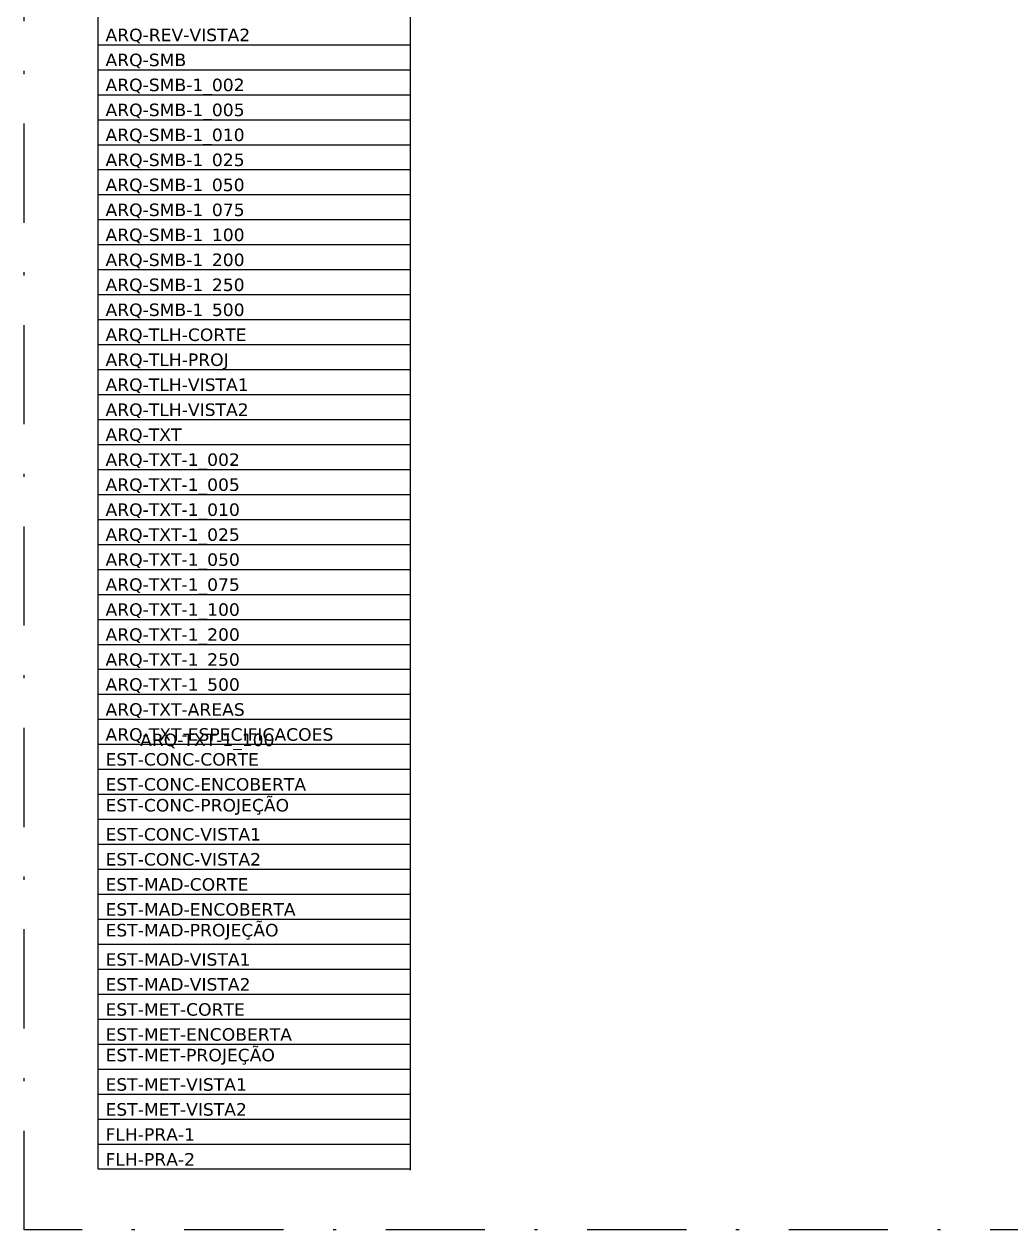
# Model space of a CAD drawing. Extents: x 257.2 to 349.4, y 13.2 to 90.5.
# Drawn here: x 257.24 to 288.83, y 13.23 to 51.84 of the extents above; entities that cross this region are included whole.
import ezdxf

# ---------------------------------------------------------------- set-up
doc = ezdxf.new("R2010")
doc.units = 0
doc.header["$LTSCALE"] = 0.005
for name, pattern in [('CONTINU', [0]), ('DASHDOT', [25.4, 12.7, -6.35, 0, -6.35]), ('TRAÇO-2PTOS_P', [0.625, 0.25, -0.125, 0, -0.125, 0, -0.125])]:
    doc.linetypes.add(name, pattern=pattern)
doc.layers.get('0').update_dxf_attribs({"linetype": 'CONTINUOUS'})
for name, color, linetype in [('A-PAGINACAO', 9, 'CONTINUOUS'), ('ARQ-REV-VISTA2', 30, 'CONTINUOUS'), ('ARQ-SMB', 1, 'CONTINUOUS'), ('ARQ-SMB-1_002', 1, 'CONTINUOUS'), ('ARQ-SMB-1_005', 1, 'CONTINU'), ('ARQ-SMB-1_010', 1, 'CONTINUOUS'), ('ARQ-SMB-1_025', 1, 'CONTINUOUS'), ('ARQ-SMB-1_050', 1, 'CONTINUOUS'), ('ARQ-SMB-1_100', 1, 'CONTINUOUS'), ('ARQ-SMB-1_200', 1, 'CONTINUOUS'), ('ARQ-SMB-1_250', 1, 'CONTINUOUS'), ('ARQ-SMB-1_500', 1, 'CONTINUOUS'), ('ARQ-TLH-CORTE', 4, 'CONTINUOUS'), ('ARQ-TLH-PROJ', 8, 'TRAÇO-2PTOS_P'), ('ARQ-TLH-VISTA1', 2, 'CONTINUOUS'), ('ARQ-TLH-VISTA2', 1, 'CONTINUOUS'), ('ARQ-TXT', 2, 'CONTINUOUS'), ('ARQ-TXT-1_002', 2, 'CONTINUOUS'), ('ARQ-TXT-1_005', 2, 'CONTINUOUS'), ('ARQ-TXT-1_010', 2, 'CONTINUOUS'), ('ARQ-TXT-1_025', 6, 'CONTINUOUS'), ('ARQ-TXT-1_050', 2, 'CONTINUOUS'), ('ARQ-TXT-1_075', 2, 'CONTINUOUS'), ('ARQ-TXT-1_100', 2, 'CONTINUOUS'), ('ARQ-TXT-1_200', 2, 'CONTINUOUS'), ('ARQ-TXT-1_250', 2, 'CONTINUOUS'), ('ARQ-TXT-1_500', 2, 'CONTINUOUS'), ('ARQ-TXT-AREAS', 2, 'CONTINUOUS'), ('ARQ-TXT-ESPECIFICACOES', 2, 'CONTINUOUS'), ('EST-CONC-CORTE', 6, 'CONTINUOUS'), ('EST-CONC-ENCOBERTA', 9, 'CONTINUOUS'), ('EST-CONC-PROJEÇÃO', 252, 'CONTINUOUS'), ('EST-CONC-VISTA1', 3, 'CONTINUOUS'), ('EST-CONC-VISTA2', 2, 'CONTINUOUS'), ('EST-MAD-CORTE', 4, 'CONTINUOUS'), ('EST-MAD-ENCOBERTA', 9, 'CONTINUOUS'), ('EST-MAD-PROJEÇÃO', 251, 'CONTINUOUS'), ('EST-MAD-VISTA1', 2, 'CONTINUOUS'), ('EST-MAD-VISTA2', 1, 'CONTINUOUS'), ('EST-MET-CORTE', 5, 'CONTINUOUS'), ('EST-MET-ENCOBERTA', 9, 'CONTINUOUS'), ('EST-MET-PROJEÇÃO', 253, 'CONTINUOUS'), ('EST-MET-VISTA1', 1, 'CONTINUOUS'), ('EST-MET-VISTA2', 8, 'CONTINUOUS'), ('FLH-PRA-01', 1, 'CONTINUOUS'), ('FLH-PRA-02', 6, 'CONTINUOUS')]:
    doc.layers.add(name, color=color, linetype=linetype)
doc.styles.get("Standard").update_dxf_attribs({"font": 'simplex.shx'})

msp = doc.modelspace()

# ---------------------------------------------------------------- hatches: boundary and pattern name
at = {"layer": 'A-PAGINACAO', "linetype": 'Continuous'}
h = msp.add_hatch(dxfattribs=at)
h.set_pattern_fill('EARTH', color=256, scale=0.02, angle=45)
h.set_pattern_definition([(45, (105.69376, -79.13769), (1e-17, 0.17960512), [0.127, -0.127]), (45, (105.66008, -79.10402), (1e-17, 0.17960512), [0.127, -0.127]), (45, (105.62641, -79.07034), (1e-17, 0.17960512), [0.127, -0.127]), (135, (105.62641, -79.04789), (-0.17960512, 1e-17), [0.127, -0.127]), (135, (105.66008, -79.01421), (-0.17960512, 1e-17), [0.127, -0.127]), (135, (105.69376, -78.98054), (-0.17960512, 1e-17), [0.127, -0.127])])
h.paths.add_polyline_path([(292.138, 71.652), (292.367, 71.652), (292.367, 71.762), (292.138, 71.762)], flags=9)
h.paths.add_polyline_path([(294.946, 66.212), (295.194, 66.212), (295.194, 66.612), (294.946, 66.612)], flags=9)
h.paths.add_polyline_path([(295.351, 66.212), (295.598, 66.212), (295.598, 66.611), (295.351, 66.611)], flags=9)
h.paths.add_polyline_path([(289.5, 70.228), (289.784, 70.228), (289.784, 70.374), (289.5, 70.374)], flags=9)
h.paths.add_polyline_path([(294.863, 60.302), (295.111, 60.302), (295.111, 60.702), (294.863, 60.702)], flags=9)
h.paths.add_polyline_path([(291.627, 62.185), (292.599, 62.185), (292.599, 62.537), (291.627, 62.537)], flags=9)
h.paths.add_polyline_path([(292.027, 61.85), (292.201, 61.85), (292.201, 62.131), (292.027, 62.131)], flags=9)
h.paths.add_polyline_path([(289.5, 69.213), (289.791, 69.213), (289.791, 69.356), (289.5, 69.356)], flags=9)
h.paths.add_polyline_path([(289.689, 70.652), (289.973, 70.652), (289.973, 70.797), (289.689, 70.797)], flags=9)
h.paths.add_polyline_path([(291.82, 73.931), (292.068, 73.931), (292.068, 74.33), (291.82, 74.33)], flags=9)
h.paths.add_polyline_path([(291.754, 73.689), (292.279, 73.689), (292.279, 73.887), (291.754, 73.887)], flags=9)
h.paths.add_polyline_path([(292.241, 75.577), (292.942, 75.577), (292.942, 75.805), (292.241, 75.805)], flags=9)
h.paths.add_polyline_path([(290.812, 75.576), (291.485, 75.576), (291.485, 75.804), (290.812, 75.804)], flags=9)
h.paths.add_polyline_path([(286.5, 68.478), (286.5, 69.397), (286.237, 69.397), (286.237, 68.478)], flags=9)
h.paths.add_polyline_path([(286.564, 68.975), (286.564, 68.902), (286.877, 68.902), (286.877, 68.975)], flags=9)
h.paths.add_polyline_path([(294.548, 73.805), (295.466, 73.805), (295.466, 74.069), (294.548, 74.069)], flags=9)
h.paths.add_polyline_path([(295.039, 73.783), (294.968, 73.783), (294.968, 73.464), (295.039, 73.464)], flags=9)
h.paths.add_polyline_path([(294.548, 59.048), (295.466, 59.048), (295.466, 59.311), (294.548, 59.311)], flags=9)
h.paths.add_polyline_path([(295.03, 59.703), (294.957, 59.703), (294.957, 59.39), (295.03, 59.39)], flags=9)
h.paths.add_polyline_path([(292.757, 67.904), (293.003, 67.904), (293.003, 68.014), (292.757, 68.014)], flags=9)
h.paths.add_polyline_path([(292.756, 69.21), (293.002, 69.21), (293.002, 69.32), (292.756, 69.32)], flags=9)
h.paths.add_polyline_path([(294.184, 69.791), (294.43, 69.791), (294.43, 69.901), (294.184, 69.901)], flags=9)
h.paths.add_polyline_path([(295.485, 69.784), (295.731, 69.784), (295.731, 69.894), (295.485, 69.894)], flags=9)
h.paths.add_polyline_path([(296.911, 66.131), (297.157, 66.131), (297.157, 66.241), (296.911, 66.241)], flags=9)
h.paths.add_polyline_path([(290.66, 65.235), (290.907, 65.235), (290.907, 65.347), (290.66, 65.347)], flags=9)
h.paths.add_polyline_path([(290.383, 71.863), (290.63, 71.863), (290.63, 71.975), (290.383, 71.975)], flags=9)
h.paths.add_polyline_path([(293.746, 71.863), (293.993, 71.863), (293.993, 71.975), (293.746, 71.975)], flags=9)
h.paths.add_polyline_path([(295.921, 71.863), (296.168, 71.863), (296.168, 71.975), (295.921, 71.975)], flags=9)
h.paths.add_polyline_path([(298.934, 71.863), (299.18, 71.863), (299.18, 71.975), (298.934, 71.975)], flags=9)
h.paths.add_polyline_path([(302.934, 71.863), (303.18, 71.863), (303.18, 71.975), (302.934, 71.975)], flags=9)
h.paths.add_polyline_path([(298.934, 65.237), (299.18, 65.237), (299.18, 65.349), (298.934, 65.349)], flags=9)
h.paths.add_polyline_path([(302.934, 65.237), (303.18, 65.237), (303.18, 65.349), (302.934, 65.349)], flags=9)
h.paths.add_polyline_path([(287.782, 72.56), (289.277, 72.56), (289.277, 72.729), (287.782, 72.729)], flags=9)
h.paths.add_polyline_path([(295.803, 65.599), (296.919, 65.599), (296.919, 65.768), (295.803, 65.768)], flags=9)
h.paths.add_polyline_path([(304.653, 64.463), (306.148, 64.463), (306.148, 64.632), (304.653, 64.632)], flags=9)
h.paths.add_polyline_path([(291.905, 61.555), (292.324, 61.555), (292.324, 61.754), (291.905, 61.754)], flags=9)
h.paths.add_polyline_path([(292.527, 63.622), (293.052, 63.622), (293.052, 63.821), (292.527, 63.821)], flags=9)
h.paths.add_polyline_path([(294.809, 60.061), (295.333, 60.061), (295.333, 60.26), (294.809, 60.26)], flags=9)
h.paths.add_polyline_path([(295.804, 69.119), (296.92, 69.119), (296.92, 69.289), (295.804, 69.289)], flags=9)
h.paths.add_polyline_path([(294.572, 66.212), (294.819, 66.212), (294.819, 66.611), (294.572, 66.611)], flags=9)
h.paths.add_polyline_path([(294.818, 66.804), (295.343, 66.804), (295.343, 67.003), (294.818, 67.003)], flags=9)
h.paths.add_polyline_path([(294.13, 66.967), (296.176, 66.967), (296.176, 67.604), (294.13, 67.604)], flags=9)
h.paths.add_polyline_path([(294.514, 69.957), (294.762, 69.957), (294.762, 70.357), (294.514, 70.357)], flags=9)
h.paths.add_polyline_path([(294.137, 69.929), (294.385, 69.929), (294.385, 70.329), (294.137, 70.329)], flags=9)
h.paths.add_polyline_path([(293.759, 69.961), (294.007, 69.961), (294.007, 70.361), (293.759, 70.361)], flags=9)
h.paths.add_polyline_path([(293.872, 70.473), (294.397, 70.473), (294.397, 70.672), (293.872, 70.672)], flags=9)
h.paths.add_polyline_path([(293.008, 70.663), (294.285, 70.663), (294.285, 71.3), (293.008, 71.3)], flags=9)
h.paths.add_polyline_path([(296.055, 69.957), (296.303, 69.957), (296.303, 70.357), (296.055, 70.357)], flags=9)
h.paths.add_polyline_path([(295.681, 69.929), (295.929, 69.929), (295.929, 70.329), (295.681, 70.329)], flags=9)
h.paths.add_polyline_path([(295.3, 69.961), (295.548, 69.961), (295.548, 70.361), (295.3, 70.361)], flags=9)
h.paths.add_polyline_path([(295.64, 70.469), (296.164, 70.469), (296.164, 70.668), (295.64, 70.668)], flags=9)
h.paths.add_polyline_path([(295.578, 70.605), (297.041, 70.605), (297.041, 71.242), (295.578, 71.242)], flags=9)
h.paths.add_polyline_path([(291.123, 66.22), (291.37, 66.22), (291.37, 66.62), (291.123, 66.62)], flags=9)
h.paths.add_polyline_path([(290.727, 66.192), (290.975, 66.192), (290.975, 66.592), (290.727, 66.592)], flags=9)
h.paths.add_polyline_path([(290.364, 66.224), (290.612, 66.224), (290.612, 66.624), (290.364, 66.624)], flags=9)
h.paths.add_polyline_path([(290.611, 66.817), (291.136, 66.817), (291.136, 67.015), (290.611, 67.015)], flags=9)
h.paths.add_polyline_path([(290.004, 67.002), (292.076, 67.002), (292.076, 67.639), (290.004, 67.639)], flags=9)
h.paths.add_polyline_path([(291.229, 69.449), (291.477, 69.449), (291.477, 69.849), (291.229, 69.849)], flags=9)
h.paths.add_polyline_path([(290.864, 69.421), (291.111, 69.421), (291.111, 69.821), (290.864, 69.821)], flags=9)
h.paths.add_polyline_path([(290.482, 69.453), (290.73, 69.453), (290.73, 69.853), (290.482, 69.853)], flags=9)
h.paths.add_polyline_path([(290.726, 70.046), (291.25, 70.046), (291.25, 70.245), (290.726, 70.245)], flags=9)
h.paths.add_polyline_path([(290.378, 70.263), (291.537, 70.263), (291.537, 70.9), (290.378, 70.9)], flags=9)
h.paths.add_polyline_path([(301.141, 68.236), (301.388, 68.236), (301.388, 68.635), (301.141, 68.635)], flags=9)
h.paths.add_polyline_path([(300.745, 68.208), (300.993, 68.208), (300.993, 68.607), (300.745, 68.607)], flags=9)
h.paths.add_polyline_path([(300.382, 68.24), (300.63, 68.24), (300.63, 68.639), (300.382, 68.639)], flags=9)
h.paths.add_polyline_path([(300.629, 68.832), (301.154, 68.832), (301.154, 69.031), (300.629, 69.031)], flags=9)
h.paths.add_polyline_path([(299.949, 69.035), (301.73, 69.035), (301.73, 69.672), (299.949, 69.672)], flags=9)
h.paths.add_polyline_path([(270.257, 75.834), (271.938, 75.834), (271.938, 75.959), (270.257, 75.959)], flags=9)
h.paths.add_polyline_path([(270.453, 41.551), (272.134, 41.551), (272.134, 41.675), (270.453, 41.675)], flags=9)
h.paths.add_polyline_path([(285.601, 59.676), (288.613, 59.676), (288.613, 59.909), (285.601, 59.909)], flags=9)
h.paths.add_polyline_path([(287.016, 67.752), (286.873, 67.752), (286.873, 67.958), (287.016, 67.958)], flags=9)
h.paths.add_polyline_path([(306.876, 67.777), (307.031, 67.777), (307.031, 68), (306.876, 68)], flags=9)
h.paths.add_polyline_path([(296, 73.271), (296.143, 73.271), (296.143, 73.477), (296, 73.477)], flags=9)
h.paths.add_polyline_path([(296, 62.038), (296.143, 62.038), (296.143, 62.244), (296, 62.244)], flags=9)
h.paths.add_polyline_path([(301.087, 73.466), (301.238, 73.466), (301.238, 73.26), (301.087, 73.26)], flags=9)
h.paths.add_polyline_path([(301.087, 63.815), (301.238, 63.815), (301.238, 64.021), (301.087, 64.021)], flags=9)
h.paths.add_polyline_path([(294.932, 63.178), (294.932, 63.617), (294.82, 63.617), (294.82, 63.178)], flags=9)
h.paths.add_polyline_path([(295.803, 64.149), (296.919, 64.149), (296.919, 64.318), (295.803, 64.318)], flags=9)
h.paths.add_polyline_path([(294.158, 68.309), (295.654, 68.309), (295.654, 68.483), (294.158, 68.483)], flags=9)
h.paths.add_polyline_path([(305.347, 72.247), (305.92, 72.247), (305.92, 72.393), (305.347, 72.393)], flags=9)
h.paths.add_polyline_path([(288.093, 64.906), (288.666, 64.906), (288.666, 65.053), (288.093, 65.053)], flags=9)
h.paths.add_polyline_path([(290.385, 33.417), (290.385, 32.517), (299.579, 32.517), (299.579, 33.417), (298.614, 33.417), (298.614, 32.567), (298.414, 32.567), (298.414, 33.417), (296.614, 33.417), (296.614, 32.567), (296.414, 32.567), (296.414, 33.417), (293.514, 33.417), (293.514, 32.567), (293.314, 32.567), (293.314, 33.417), (291.514, 33.417), (291.514, 32.567), (291.314, 32.567), (291.314, 33.417)])
h = msp.add_hatch(dxfattribs=at)
h.set_pattern_fill('EARTH', color=256, scale=0.02, angle=45)
h.set_pattern_definition([(45, (105.69376, -82.94615), (1e-17, 0.17960512), [0.127, -0.127]), (45, (105.66008, -82.91248), (1e-17, 0.17960512), [0.127, -0.127]), (45, (105.62641, -82.8788), (1e-17, 0.17960512), [0.127, -0.127]), (135, (105.62641, -82.85635), (-0.17960512, 1e-17), [0.127, -0.127]), (135, (105.66008, -82.82267), (-0.17960512, 1e-17), [0.127, -0.127]), (135, (105.69376, -82.789), (-0.17960512, 1e-17), [0.127, -0.127])])
h.paths.add_polyline_path([(292.138, 67.843), (292.367, 67.843), (292.367, 67.953), (292.138, 67.953)], flags=9)
h.paths.add_polyline_path([(294.946, 62.404), (295.194, 62.404), (295.194, 62.804), (294.946, 62.804)], flags=9)
h.paths.add_polyline_path([(295.351, 62.403), (295.598, 62.403), (295.598, 62.803), (295.351, 62.803)], flags=9)
h.paths.add_polyline_path([(289.5, 66.42), (289.784, 66.42), (289.784, 66.565), (289.5, 66.565)], flags=9)
h.paths.add_polyline_path([(294.863, 56.494), (295.111, 56.494), (295.111, 56.893), (294.863, 56.893)], flags=9)
h.paths.add_polyline_path([(291.627, 58.376), (292.599, 58.376), (292.599, 58.728), (291.627, 58.728)], flags=9)
h.paths.add_polyline_path([(292.027, 58.042), (292.201, 58.042), (292.201, 58.323), (292.027, 58.323)], flags=9)
h.paths.add_polyline_path([(289.5, 65.405), (289.791, 65.405), (289.791, 65.548), (289.5, 65.548)], flags=9)
h.paths.add_polyline_path([(289.689, 66.844), (289.973, 66.844), (289.973, 66.989), (289.689, 66.989)], flags=9)
h.paths.add_polyline_path([(291.82, 70.122), (292.068, 70.122), (292.068, 70.522), (291.82, 70.522)], flags=9)
h.paths.add_polyline_path([(291.754, 69.88), (292.279, 69.88), (292.279, 70.079), (291.754, 70.079)], flags=9)
h.paths.add_polyline_path([(292.241, 71.769), (292.942, 71.769), (292.942, 71.996), (292.241, 71.996)], flags=9)
h.paths.add_polyline_path([(290.812, 71.768), (291.485, 71.768), (291.485, 71.995), (290.812, 71.995)], flags=9)
h.paths.add_polyline_path([(286.5, 64.669), (286.5, 65.588), (286.237, 65.588), (286.237, 64.669)], flags=9)
h.paths.add_polyline_path([(286.564, 65.167), (286.564, 65.093), (286.877, 65.093), (286.877, 65.167)], flags=9)
h.paths.add_polyline_path([(294.548, 69.996), (295.466, 69.996), (295.466, 70.26), (294.548, 70.26)], flags=9)
h.paths.add_polyline_path([(295.039, 69.975), (294.968, 69.975), (294.968, 69.656), (295.039, 69.656)], flags=9)
h.paths.add_polyline_path([(294.548, 55.239), (295.466, 55.239), (295.466, 55.503), (294.548, 55.503)], flags=9)
h.paths.add_polyline_path([(295.03, 55.895), (294.957, 55.895), (294.957, 55.582), (295.03, 55.582)], flags=9)
h.paths.add_polyline_path([(292.757, 64.096), (293.003, 64.096), (293.003, 64.206), (292.757, 64.206)], flags=9)
h.paths.add_polyline_path([(292.756, 65.402), (293.002, 65.402), (293.002, 65.512), (292.756, 65.512)], flags=9)
h.paths.add_polyline_path([(294.184, 65.982), (294.43, 65.982), (294.43, 66.092), (294.184, 66.092)], flags=9)
h.paths.add_polyline_path([(295.485, 65.976), (295.731, 65.976), (295.731, 66.086), (295.485, 66.086)], flags=9)
h.paths.add_polyline_path([(296.911, 62.322), (297.157, 62.322), (297.157, 62.432), (296.911, 62.432)], flags=9)
h.paths.add_polyline_path([(290.66, 61.427), (290.907, 61.427), (290.907, 61.539), (290.66, 61.539)], flags=9)
h.paths.add_polyline_path([(290.383, 68.055), (290.63, 68.055), (290.63, 68.166), (290.383, 68.166)], flags=9)
h.paths.add_polyline_path([(293.746, 68.055), (293.993, 68.055), (293.993, 68.166), (293.746, 68.166)], flags=9)
h.paths.add_polyline_path([(295.921, 68.055), (296.168, 68.055), (296.168, 68.166), (295.921, 68.166)], flags=9)
h.paths.add_polyline_path([(298.934, 68.055), (299.18, 68.055), (299.18, 68.166), (298.934, 68.166)], flags=9)
h.paths.add_polyline_path([(302.934, 68.055), (303.18, 68.055), (303.18, 68.166), (302.934, 68.166)], flags=9)
h.paths.add_polyline_path([(298.934, 61.429), (299.18, 61.429), (299.18, 61.54), (298.934, 61.54)], flags=9)
h.paths.add_polyline_path([(302.934, 61.429), (303.18, 61.429), (303.18, 61.54), (302.934, 61.54)], flags=9)
h.paths.add_polyline_path([(287.782, 68.751), (289.277, 68.751), (289.277, 68.921), (287.782, 68.921)], flags=9)
h.paths.add_polyline_path([(295.803, 61.79), (296.919, 61.79), (296.919, 61.96), (295.803, 61.96)], flags=9)
h.paths.add_polyline_path([(304.653, 60.655), (306.148, 60.655), (306.148, 60.824), (304.653, 60.824)], flags=9)
h.paths.add_polyline_path([(291.905, 57.746), (292.324, 57.746), (292.324, 57.945), (291.905, 57.945)], flags=9)
h.paths.add_polyline_path([(292.527, 59.814), (293.052, 59.814), (293.052, 60.013), (292.527, 60.013)], flags=9)
h.paths.add_polyline_path([(294.809, 56.253), (295.333, 56.253), (295.333, 56.451), (294.809, 56.451)], flags=9)
h.paths.add_polyline_path([(295.804, 65.311), (296.92, 65.311), (296.92, 65.48), (295.804, 65.48)], flags=9)
h.paths.add_polyline_path([(294.572, 62.403), (294.819, 62.403), (294.819, 62.803), (294.572, 62.803)], flags=9)
h.paths.add_polyline_path([(294.818, 62.996), (295.343, 62.996), (295.343, 63.195), (294.818, 63.195)], flags=9)
h.paths.add_polyline_path([(294.13, 63.159), (296.176, 63.159), (296.176, 63.796), (294.13, 63.796)], flags=9)
h.paths.add_polyline_path([(294.514, 66.149), (294.762, 66.149), (294.762, 66.548), (294.514, 66.548)], flags=9)
h.paths.add_polyline_path([(294.137, 66.12), (294.385, 66.12), (294.385, 66.52), (294.137, 66.52)], flags=9)
h.paths.add_polyline_path([(293.759, 66.152), (294.007, 66.152), (294.007, 66.552), (293.759, 66.552)], flags=9)
h.paths.add_polyline_path([(293.872, 66.665), (294.397, 66.665), (294.397, 66.864), (293.872, 66.864)], flags=9)
h.paths.add_polyline_path([(293.008, 66.855), (294.285, 66.855), (294.285, 67.492), (293.008, 67.492)], flags=9)
h.paths.add_polyline_path([(296.055, 66.149), (296.303, 66.149), (296.303, 66.548), (296.055, 66.548)], flags=9)
h.paths.add_polyline_path([(295.681, 66.12), (295.929, 66.12), (295.929, 66.52), (295.681, 66.52)], flags=9)
h.paths.add_polyline_path([(295.3, 66.152), (295.548, 66.152), (295.548, 66.552), (295.3, 66.552)], flags=9)
h.paths.add_polyline_path([(295.64, 66.661), (296.164, 66.661), (296.164, 66.86), (295.64, 66.86)], flags=9)
h.paths.add_polyline_path([(295.578, 66.796), (297.041, 66.796), (297.041, 67.433), (295.578, 67.433)], flags=9)
h.paths.add_polyline_path([(291.123, 62.412), (291.37, 62.412), (291.37, 62.811), (291.123, 62.811)], flags=9)
h.paths.add_polyline_path([(290.727, 62.383), (290.975, 62.383), (290.975, 62.783), (290.727, 62.783)], flags=9)
h.paths.add_polyline_path([(290.364, 62.415), (290.612, 62.415), (290.612, 62.815), (290.364, 62.815)], flags=9)
h.paths.add_polyline_path([(290.611, 63.008), (291.136, 63.008), (291.136, 63.207), (290.611, 63.207)], flags=9)
h.paths.add_polyline_path([(290.004, 63.194), (292.076, 63.194), (292.076, 63.831), (290.004, 63.831)], flags=9)
h.paths.add_polyline_path([(291.229, 65.641), (291.477, 65.641), (291.477, 66.041), (291.229, 66.041)], flags=9)
h.paths.add_polyline_path([(290.864, 65.613), (291.111, 65.613), (291.111, 66.013), (290.864, 66.013)], flags=9)
h.paths.add_polyline_path([(290.482, 65.645), (290.73, 65.645), (290.73, 66.045), (290.482, 66.045)], flags=9)
h.paths.add_polyline_path([(290.726, 66.238), (291.25, 66.238), (291.25, 66.436), (290.726, 66.436)], flags=9)
h.paths.add_polyline_path([(290.378, 66.454), (291.537, 66.454), (291.537, 67.091), (290.378, 67.091)], flags=9)
h.paths.add_polyline_path([(301.141, 64.427), (301.388, 64.427), (301.388, 64.827), (301.141, 64.827)], flags=9)
h.paths.add_polyline_path([(300.745, 64.399), (300.993, 64.399), (300.993, 64.799), (300.745, 64.799)], flags=9)
h.paths.add_polyline_path([(300.382, 64.431), (300.63, 64.431), (300.63, 64.831), (300.382, 64.831)], flags=9)
h.paths.add_polyline_path([(300.629, 65.024), (301.154, 65.024), (301.154, 65.222), (300.629, 65.222)], flags=9)
h.paths.add_polyline_path([(299.949, 65.227), (301.73, 65.227), (301.73, 65.864), (299.949, 65.864)], flags=9)
h.paths.add_polyline_path([(270.257, 72.026), (271.938, 72.026), (271.938, 72.15), (270.257, 72.15)], flags=9)
h.paths.add_polyline_path([(270.453, 37.742), (272.134, 37.742), (272.134, 37.866), (270.453, 37.866)], flags=9)
h.paths.add_polyline_path([(285.601, 55.868), (288.613, 55.868), (288.613, 56.101), (285.601, 56.101)], flags=9)
h.paths.add_polyline_path([(287.016, 63.943), (286.873, 63.943), (286.873, 64.149), (287.016, 64.149)], flags=9)
h.paths.add_polyline_path([(306.876, 63.969), (307.031, 63.969), (307.031, 64.191), (306.876, 64.191)], flags=9)
h.paths.add_polyline_path([(296, 69.463), (296.143, 69.463), (296.143, 69.669), (296, 69.669)], flags=9)
h.paths.add_polyline_path([(296, 58.229), (296.143, 58.229), (296.143, 58.436), (296, 58.436)], flags=9)
h.paths.add_polyline_path([(301.087, 69.658), (301.238, 69.658), (301.238, 69.451), (301.087, 69.451)], flags=9)
h.paths.add_polyline_path([(301.087, 60.007), (301.238, 60.007), (301.238, 60.213), (301.087, 60.213)], flags=9)
h.paths.add_polyline_path([(294.932, 59.37), (294.932, 59.809), (294.82, 59.809), (294.82, 59.37)], flags=9)
h.paths.add_polyline_path([(295.803, 60.34), (296.919, 60.34), (296.919, 60.51), (295.803, 60.51)], flags=9)
h.paths.add_polyline_path([(294.158, 64.501), (295.654, 64.501), (295.654, 64.674), (294.158, 64.674)], flags=9)
h.paths.add_polyline_path([(305.347, 68.438), (305.92, 68.438), (305.92, 68.585), (305.347, 68.585)], flags=9)
h.paths.add_polyline_path([(288.093, 61.098), (288.666, 61.098), (288.666, 61.244), (288.093, 61.244)], flags=9)
h.paths.add_polyline_path([(290.385, 29.609), (290.385, 28.709), (299.579, 28.709), (299.579, 29.609), (298.614, 29.609), (298.614, 28.759), (298.414, 28.759), (298.414, 29.609), (296.614, 29.609), (296.614, 28.759), (296.414, 28.759), (296.414, 29.609), (293.514, 29.609), (293.514, 28.759), (293.314, 28.759), (293.314, 29.609), (291.514, 29.609), (291.514, 28.759), (291.314, 28.759), (291.314, 29.609)])

# ---------------------------------------------------------------- linework, layer by layer
at = {"color": 251}
for p, q in [((259.593, 87.177), (259.593, 15.177)), ((269.593, 87.177), (269.593, 15.144)), ((259.593, 51.177), (269.593, 51.177)), ((259.593, 50.377), (269.593, 50.377)), ((259.593, 49.577), (269.593, 49.577)), ((259.593, 48.777), (269.593, 48.777)), ((259.593, 47.977), (269.593, 47.977)), ((259.593, 47.177), (269.593, 47.177)), ((259.593, 46.377), (269.593, 46.377)), ((259.593, 45.577), (269.593, 45.577)), ((259.593, 44.777), (269.593, 44.777)), ((259.593, 43.977), (269.593, 43.977)), ((259.593, 43.177), (269.593, 43.177)), ((259.593, 42.377), (269.593, 42.377)), ((259.593, 41.577), (269.593, 41.577)), ((259.593, 40.777), (269.593, 40.777)), ((259.593, 39.977), (269.593, 39.977)), ((259.593, 39.177), (269.593, 39.177)), ((259.593, 38.377), (269.593, 38.377)), ((259.593, 37.577), (269.593, 37.577)), ((259.593, 36.777), (269.593, 36.777)), ((259.593, 35.977), (269.593, 35.977)), ((259.593, 35.177), (269.593, 35.177)), ((259.593, 34.377), (269.593, 34.377)), ((259.593, 33.577), (269.593, 33.577)), ((259.593, 32.777), (269.593, 32.777)), ((259.593, 31.977), (269.593, 31.977)), ((259.593, 31.177), (269.593, 31.177)), ((259.593, 30.377), (269.593, 30.377)), ((259.593, 29.577), (269.593, 29.577)), ((259.593, 28.777), (269.593, 28.777)), ((259.593, 27.977), (269.593, 27.977)), ((259.593, 27.177), (269.593, 27.177)), ((259.593, 26.377), (269.593, 26.377)), ((259.593, 25.577), (269.593, 25.577)), ((259.593, 24.777), (269.593, 24.777)), ((259.593, 23.977), (269.593, 23.977)), ((259.593, 23.177), (269.593, 23.177)), ((259.593, 22.377), (269.593, 22.377)), ((259.593, 21.577), (269.593, 21.577)), ((259.593, 20.777), (269.593, 20.777)), ((259.593, 19.977), (269.593, 19.977)), ((259.593, 19.177), (269.593, 19.177)), ((259.593, 18.377), (269.593, 18.377)), ((259.593, 17.577), (269.593, 17.577)), ((259.593, 16.777), (269.593, 16.777)), ((259.593, 15.977), (269.593, 15.977)), ((259.593, 15.177), (269.593, 15.177))]:
    msp.add_line(p, q, dxfattribs=at)
at = {"linetype": 'DASHDOT', "ltscale": 50}
msp.add_lwpolyline([(257.238, 90.53), (349.391, 90.53), (349.391, 13.227), (257.238, 13.227)], close=True, dxfattribs=at)

# ---------------------------------------------------------------- texts
at = {"layer": 'ARQ-REV-VISTA2', "insert": (259.843, 51.691), "char_height": 0.4, "attachment_point": 1}
msp.add_mtext_dynamic_manual_height_columns('{\\fVerdana|b0|i0|c0|p34;ARQ-REV-VISTA2}', width=14.41568, gutter_width=12.5, heights=[0], dxfattribs=at)
at = {"layer": 'ARQ-SMB', "insert": (259.843, 50.891), "char_height": 0.4, "attachment_point": 1}
msp.add_mtext_dynamic_manual_height_columns('{\\fVerdana|b0|i0|c0|p34;ARQ-SMB}', width=14.41568, gutter_width=12.5, heights=[0], dxfattribs=at)
at = {"layer": 'ARQ-SMB-1_002', "insert": (259.843, 50.091), "char_height": 0.4, "attachment_point": 1}
msp.add_mtext_dynamic_manual_height_columns('{\\fVerdana|b0|i0|c0|p34;ARQ-SMB-1_002}', width=14.41568, gutter_width=12.5, heights=[0], dxfattribs=at)
at = {"layer": 'ARQ-SMB-1_005', "insert": (259.843, 49.291), "char_height": 0.4, "attachment_point": 1}
msp.add_mtext_dynamic_manual_height_columns('{\\fVerdana|b0|i0|c0|p34;ARQ-SMB-1_005}', width=14.41568, gutter_width=12.5, heights=[0], dxfattribs=at)
at = {"layer": 'ARQ-SMB-1_010', "insert": (259.843, 48.491), "char_height": 0.4, "attachment_point": 1}
msp.add_mtext_dynamic_manual_height_columns('{\\fVerdana|b0|i0|c0|p34;ARQ-SMB-1_010}', width=14.41568, gutter_width=12.5, heights=[0], dxfattribs=at)
at = {"layer": 'ARQ-SMB-1_025', "insert": (259.843, 47.691), "char_height": 0.4, "attachment_point": 1}
msp.add_mtext_dynamic_manual_height_columns('{\\fVerdana|b0|i0|c0|p34;ARQ-SMB-1_025}', width=14.41568, gutter_width=12.5, heights=[0], dxfattribs=at)
at = {"layer": 'ARQ-SMB-1_050', "char_height": 0.4, "attachment_point": 1}
for s, insert in [('{\\fVerdana|b0|i0|c0|p34;ARQ-SMB-1_050}', (259.843, 46.891)), ('{\\fVerdana|b0|i0|c0|p34;ARQ-SMB-1_075}', (259.843, 46.091))]:
    msp.add_mtext_dynamic_manual_height_columns(s, width=14.41568, gutter_width=12.5, heights=[0], dxfattribs=dict(at, insert=insert))
at = {"layer": 'ARQ-SMB-1_100', "insert": (259.843, 45.291), "char_height": 0.4, "attachment_point": 1}
msp.add_mtext_dynamic_manual_height_columns('{\\fVerdana|b0|i0|c0|p34;ARQ-SMB-1_100}', width=14.41568, gutter_width=12.5, heights=[0], dxfattribs=at)
at = {"layer": 'ARQ-SMB-1_200', "insert": (259.843, 44.491), "char_height": 0.4, "attachment_point": 1}
msp.add_mtext_dynamic_manual_height_columns('{\\fVerdana|b0|i0|c0|p34;ARQ-SMB-1_200}', width=14.41568, gutter_width=12.5, heights=[0], dxfattribs=at)
at = {"layer": 'ARQ-SMB-1_250', "insert": (259.843, 43.691), "char_height": 0.4, "attachment_point": 1}
msp.add_mtext_dynamic_manual_height_columns('{\\fVerdana|b0|i0|c0|p34;ARQ-SMB-1_250}', width=14.41568, gutter_width=12.5, heights=[0], dxfattribs=at)
at = {"layer": 'ARQ-SMB-1_500', "insert": (259.843, 42.891), "char_height": 0.4, "attachment_point": 1}
msp.add_mtext_dynamic_manual_height_columns('{\\fVerdana|b0|i0|c0|p34;ARQ-SMB-1_500}', width=14.41568, gutter_width=12.5, heights=[0], dxfattribs=at)
at = {"layer": 'ARQ-TLH-CORTE', "insert": (259.843, 42.091), "char_height": 0.4, "attachment_point": 1}
msp.add_mtext_dynamic_manual_height_columns('{\\fVerdana|b0|i0|c0|p34;ARQ-TLH-CORTE}', width=14.41568, gutter_width=12.5, heights=[0], dxfattribs=at)
at = {"layer": 'ARQ-TLH-PROJ', "insert": (259.843, 41.291), "char_height": 0.4, "attachment_point": 1}
msp.add_mtext_dynamic_manual_height_columns('{\\fVerdana|b0|i0|c0|p34;ARQ-TLH-PROJ}', width=14.41568, gutter_width=12.5, heights=[0], dxfattribs=at)
at = {"layer": 'ARQ-TLH-VISTA1', "insert": (259.843, 40.491), "char_height": 0.4, "attachment_point": 1}
msp.add_mtext_dynamic_manual_height_columns('{\\fVerdana|b0|i0|c0|p34;ARQ-TLH-VISTA1}', width=14.41568, gutter_width=12.5, heights=[0], dxfattribs=at)
at = {"layer": 'ARQ-TLH-VISTA2', "insert": (259.843, 39.691), "char_height": 0.4, "attachment_point": 1}
msp.add_mtext_dynamic_manual_height_columns('{\\fVerdana|b0|i0|c0|p34;ARQ-TLH-VISTA2}', width=14.41568, gutter_width=12.5, heights=[0], dxfattribs=at)
at = {"layer": 'ARQ-TXT', "insert": (259.843, 38.891), "char_height": 0.4, "attachment_point": 1}
msp.add_mtext_dynamic_manual_height_columns('{\\fVerdana|b0|i0|c0|p34;ARQ-TXT}', width=14.41568, gutter_width=12.5, heights=[0], dxfattribs=at)
at = {"layer": 'ARQ-TXT-1_002', "insert": (259.843, 38.091), "char_height": 0.4, "attachment_point": 1}
msp.add_mtext_dynamic_manual_height_columns('{\\fVerdana|b0|i0|c0|p34;ARQ-TXT-1_002}', width=14.41568, gutter_width=12.5, heights=[0], dxfattribs=at)
at = {"layer": 'ARQ-TXT-1_005', "insert": (259.843, 37.291), "char_height": 0.4, "attachment_point": 1}
msp.add_mtext_dynamic_manual_height_columns('{\\fVerdana|b0|i0|c0|p34;ARQ-TXT-1_005}', width=14.41568, gutter_width=12.5, heights=[0], dxfattribs=at)
at = {"layer": 'ARQ-TXT-1_010', "insert": (259.843, 36.491), "char_height": 0.4, "attachment_point": 1}
msp.add_mtext_dynamic_manual_height_columns('{\\fVerdana|b0|i0|c0|p34;ARQ-TXT-1_010}', width=14.41568, gutter_width=12.5, heights=[0], dxfattribs=at)
at = {"layer": 'ARQ-TXT-1_025', "insert": (259.843, 35.691), "char_height": 0.4, "attachment_point": 1}
msp.add_mtext_dynamic_manual_height_columns('{\\fVerdana|b0|i0|c0|p34;ARQ-TXT-1_025}', width=14.41568, gutter_width=12.5, heights=[0], dxfattribs=at)
at = {"layer": 'ARQ-TXT-1_050', "insert": (259.843, 34.891), "char_height": 0.4, "attachment_point": 1}
msp.add_mtext_dynamic_manual_height_columns('{\\fVerdana|b0|i0|c0|p34;ARQ-TXT-1_050}', width=14.41568, gutter_width=12.5, heights=[0], dxfattribs=at)
at = {"layer": 'ARQ-TXT-1_075', "insert": (259.843, 34.091), "char_height": 0.4, "attachment_point": 1}
msp.add_mtext_dynamic_manual_height_columns('{\\fVerdana|b0|i0|c0|p34;ARQ-TXT-1_075}', width=14.41568, gutter_width=12.5, heights=[0], dxfattribs=at)
at = {"layer": 'ARQ-TXT-1_100', "char_height": 0.4, "attachment_point": 1}
for insert in [(259.843, 33.291), (260.951, 29.118)]:
    msp.add_mtext_dynamic_manual_height_columns('{\\fVerdana|b0|i0|c0|p34;ARQ-TXT-1_100}', width=14.41568, gutter_width=12.5, heights=[0], dxfattribs=dict(at, insert=insert))
at = {"layer": 'ARQ-TXT-1_200', "insert": (259.843, 32.491), "char_height": 0.4, "attachment_point": 1}
msp.add_mtext_dynamic_manual_height_columns('{\\fVerdana|b0|i0|c0|p34;ARQ-TXT-1_200}', width=14.41568, gutter_width=12.5, heights=[0], dxfattribs=at)
at = {"layer": 'ARQ-TXT-1_250', "insert": (259.843, 31.691), "char_height": 0.4, "attachment_point": 1}
msp.add_mtext_dynamic_manual_height_columns('{\\fVerdana|b0|i0|c0|p34;ARQ-TXT-1_250}', width=14.41568, gutter_width=12.5, heights=[0], dxfattribs=at)
at = {"layer": 'ARQ-TXT-1_500', "insert": (259.843, 30.891), "char_height": 0.4, "attachment_point": 1}
msp.add_mtext_dynamic_manual_height_columns('{\\fVerdana|b0|i0|c0|p34;ARQ-TXT-1_500}', width=14.41568, gutter_width=12.5, heights=[0], dxfattribs=at)
at = {"layer": 'ARQ-TXT-AREAS', "insert": (259.843, 30.091), "char_height": 0.4, "attachment_point": 1}
msp.add_mtext_dynamic_manual_height_columns('{\\fVerdana|b0|i0|c0|p34;ARQ-TXT-AREAS}', width=14.41568, gutter_width=12.5, heights=[0], dxfattribs=at)
at = {"layer": 'ARQ-TXT-ESPECIFICACOES', "insert": (259.843, 29.291), "char_height": 0.4, "attachment_point": 1}
msp.add_mtext_dynamic_manual_height_columns('{\\fVerdana|b0|i0|c0|p34;ARQ-TXT-ESPECIFICACOES}', width=14.41568, gutter_width=12.5, heights=[0], dxfattribs=at)
at = {"layer": 'EST-CONC-CORTE', "insert": (259.843, 28.494), "char_height": 0.4, "attachment_point": 1}
msp.add_mtext_dynamic_manual_height_columns('{\\fVerdana|b0|i0|c0|p34;EST-CONC-CORTE}', width=14.41568, gutter_width=12.5, heights=[0], dxfattribs=at)
at = {"layer": 'EST-CONC-ENCOBERTA', "insert": (259.843, 27.694), "char_height": 0.4, "attachment_point": 1}
msp.add_mtext_dynamic_manual_height_columns('{\\fVerdana|b0|i0|c0|p34;EST-CONC-ENCOBERTA}', width=14.41568, gutter_width=12.5, heights=[0], dxfattribs=at)
at = {"layer": 'EST-CONC-PROJEÇÃO', "insert": (259.843, 27.025), "char_height": 0.4, "attachment_point": 1}
msp.add_mtext_dynamic_manual_height_columns('{\\fVerdana|b0|i0|c0|p34;EST-CONC-PROJEÇÃO}', width=14.41568, gutter_width=12.5, heights=[0], dxfattribs=at)
at = {"layer": 'EST-CONC-VISTA1', "insert": (259.843, 26.094), "char_height": 0.4, "attachment_point": 1}
msp.add_mtext_dynamic_manual_height_columns('{\\fVerdana|b0|i0|c0|p34;EST-CONC-VISTA1}', width=14.41568, gutter_width=12.5, heights=[0], dxfattribs=at)
at = {"layer": 'EST-CONC-VISTA2', "insert": (259.843, 25.294), "char_height": 0.4, "attachment_point": 1}
msp.add_mtext_dynamic_manual_height_columns('{\\fVerdana|b0|i0|c0|p34;EST-CONC-VISTA2}', width=14.41568, gutter_width=12.5, heights=[0], dxfattribs=at)
at = {"layer": 'EST-MAD-CORTE', "insert": (259.843, 24.49), "char_height": 0.4, "attachment_point": 1}
msp.add_mtext_dynamic_manual_height_columns('{\\fVerdana|b0|i0|c0|p34;EST-MAD-CORTE}', width=14.41568, gutter_width=12.5, heights=[0], dxfattribs=at)
at = {"layer": 'EST-MAD-ENCOBERTA', "insert": (259.843, 23.69), "char_height": 0.4, "attachment_point": 1}
msp.add_mtext_dynamic_manual_height_columns('{\\fVerdana|b0|i0|c0|p34;EST-MAD-ENCOBERTA}', width=14.41568, gutter_width=12.5, heights=[0], dxfattribs=at)
at = {"layer": 'EST-MAD-PROJEÇÃO', "insert": (259.843, 23.025), "char_height": 0.4, "attachment_point": 1}
msp.add_mtext_dynamic_manual_height_columns('{\\fVerdana|b0|i0|c0|p34;EST-MAD-PROJEÇÃO}', width=14.41568, gutter_width=12.5, heights=[0], dxfattribs=at)
at = {"layer": 'EST-MAD-VISTA1', "insert": (259.843, 22.088), "char_height": 0.4, "attachment_point": 1}
msp.add_mtext_dynamic_manual_height_columns('{\\fVerdana|b0|i0|c0|p34;EST-MAD-VISTA1}', width=14.41568, gutter_width=12.5, heights=[0], dxfattribs=at)
at = {"layer": 'EST-MAD-VISTA2', "insert": (259.843, 21.289), "char_height": 0.4, "attachment_point": 1}
msp.add_mtext_dynamic_manual_height_columns('{\\fVerdana|b0|i0|c0|p34;EST-MAD-VISTA2}', width=14.41568, gutter_width=12.5, heights=[0], dxfattribs=at)
at = {"layer": 'EST-MET-CORTE', "insert": (259.843, 20.486), "char_height": 0.4, "attachment_point": 1}
msp.add_mtext_dynamic_manual_height_columns('{\\fVerdana|b0|i0|c0|p34;EST-MET-CORTE}', width=14.41568, gutter_width=12.5, heights=[0], dxfattribs=at)
at = {"layer": 'EST-MET-ENCOBERTA', "insert": (259.843, 19.686), "char_height": 0.4, "attachment_point": 1}
msp.add_mtext_dynamic_manual_height_columns('{\\fVerdana|b0|i0|c0|p34;EST-MET-ENCOBERTA}', width=14.41568, gutter_width=12.5, heights=[0], dxfattribs=at)
at = {"layer": 'EST-MET-PROJEÇÃO', "insert": (259.843, 19.025), "char_height": 0.4, "attachment_point": 1}
msp.add_mtext_dynamic_manual_height_columns('{\\fVerdana|b0|i0|c0|p34;EST-MET-PROJEÇÃO}', width=14.41568, gutter_width=12.5, heights=[0], dxfattribs=at)
at = {"layer": 'EST-MET-VISTA1', "insert": (259.843, 18.084), "char_height": 0.4, "attachment_point": 1}
msp.add_mtext_dynamic_manual_height_columns('{\\fVerdana|b0|i0|c0|p34;EST-MET-VISTA1}', width=14.41568, gutter_width=12.5, heights=[0], dxfattribs=at)
at = {"layer": 'EST-MET-VISTA2', "insert": (259.843, 17.285), "char_height": 0.4, "attachment_point": 1}
msp.add_mtext_dynamic_manual_height_columns('{\\fVerdana|b0|i0|c0|p34;EST-MET-VISTA2}', width=14.41568, gutter_width=12.5, heights=[0], dxfattribs=at)
at = {"layer": 'FLH-PRA-01', "insert": (259.843, 16.484), "char_height": 0.4, "attachment_point": 1}
msp.add_mtext_dynamic_manual_height_columns('{\\fVerdana|b0|i0|c0|p34;FLH-PRA-1}', width=14.41568, gutter_width=12.5, heights=[0], dxfattribs=at)
at = {"layer": 'FLH-PRA-02', "insert": (259.843, 15.685), "char_height": 0.4, "attachment_point": 1}
msp.add_mtext_dynamic_manual_height_columns('{\\fVerdana|b0|i0|c0|p34;FLH-PRA-2}', width=14.41568, gutter_width=12.5, heights=[0], dxfattribs=at)

doc.saveas('drawing.dxf')
